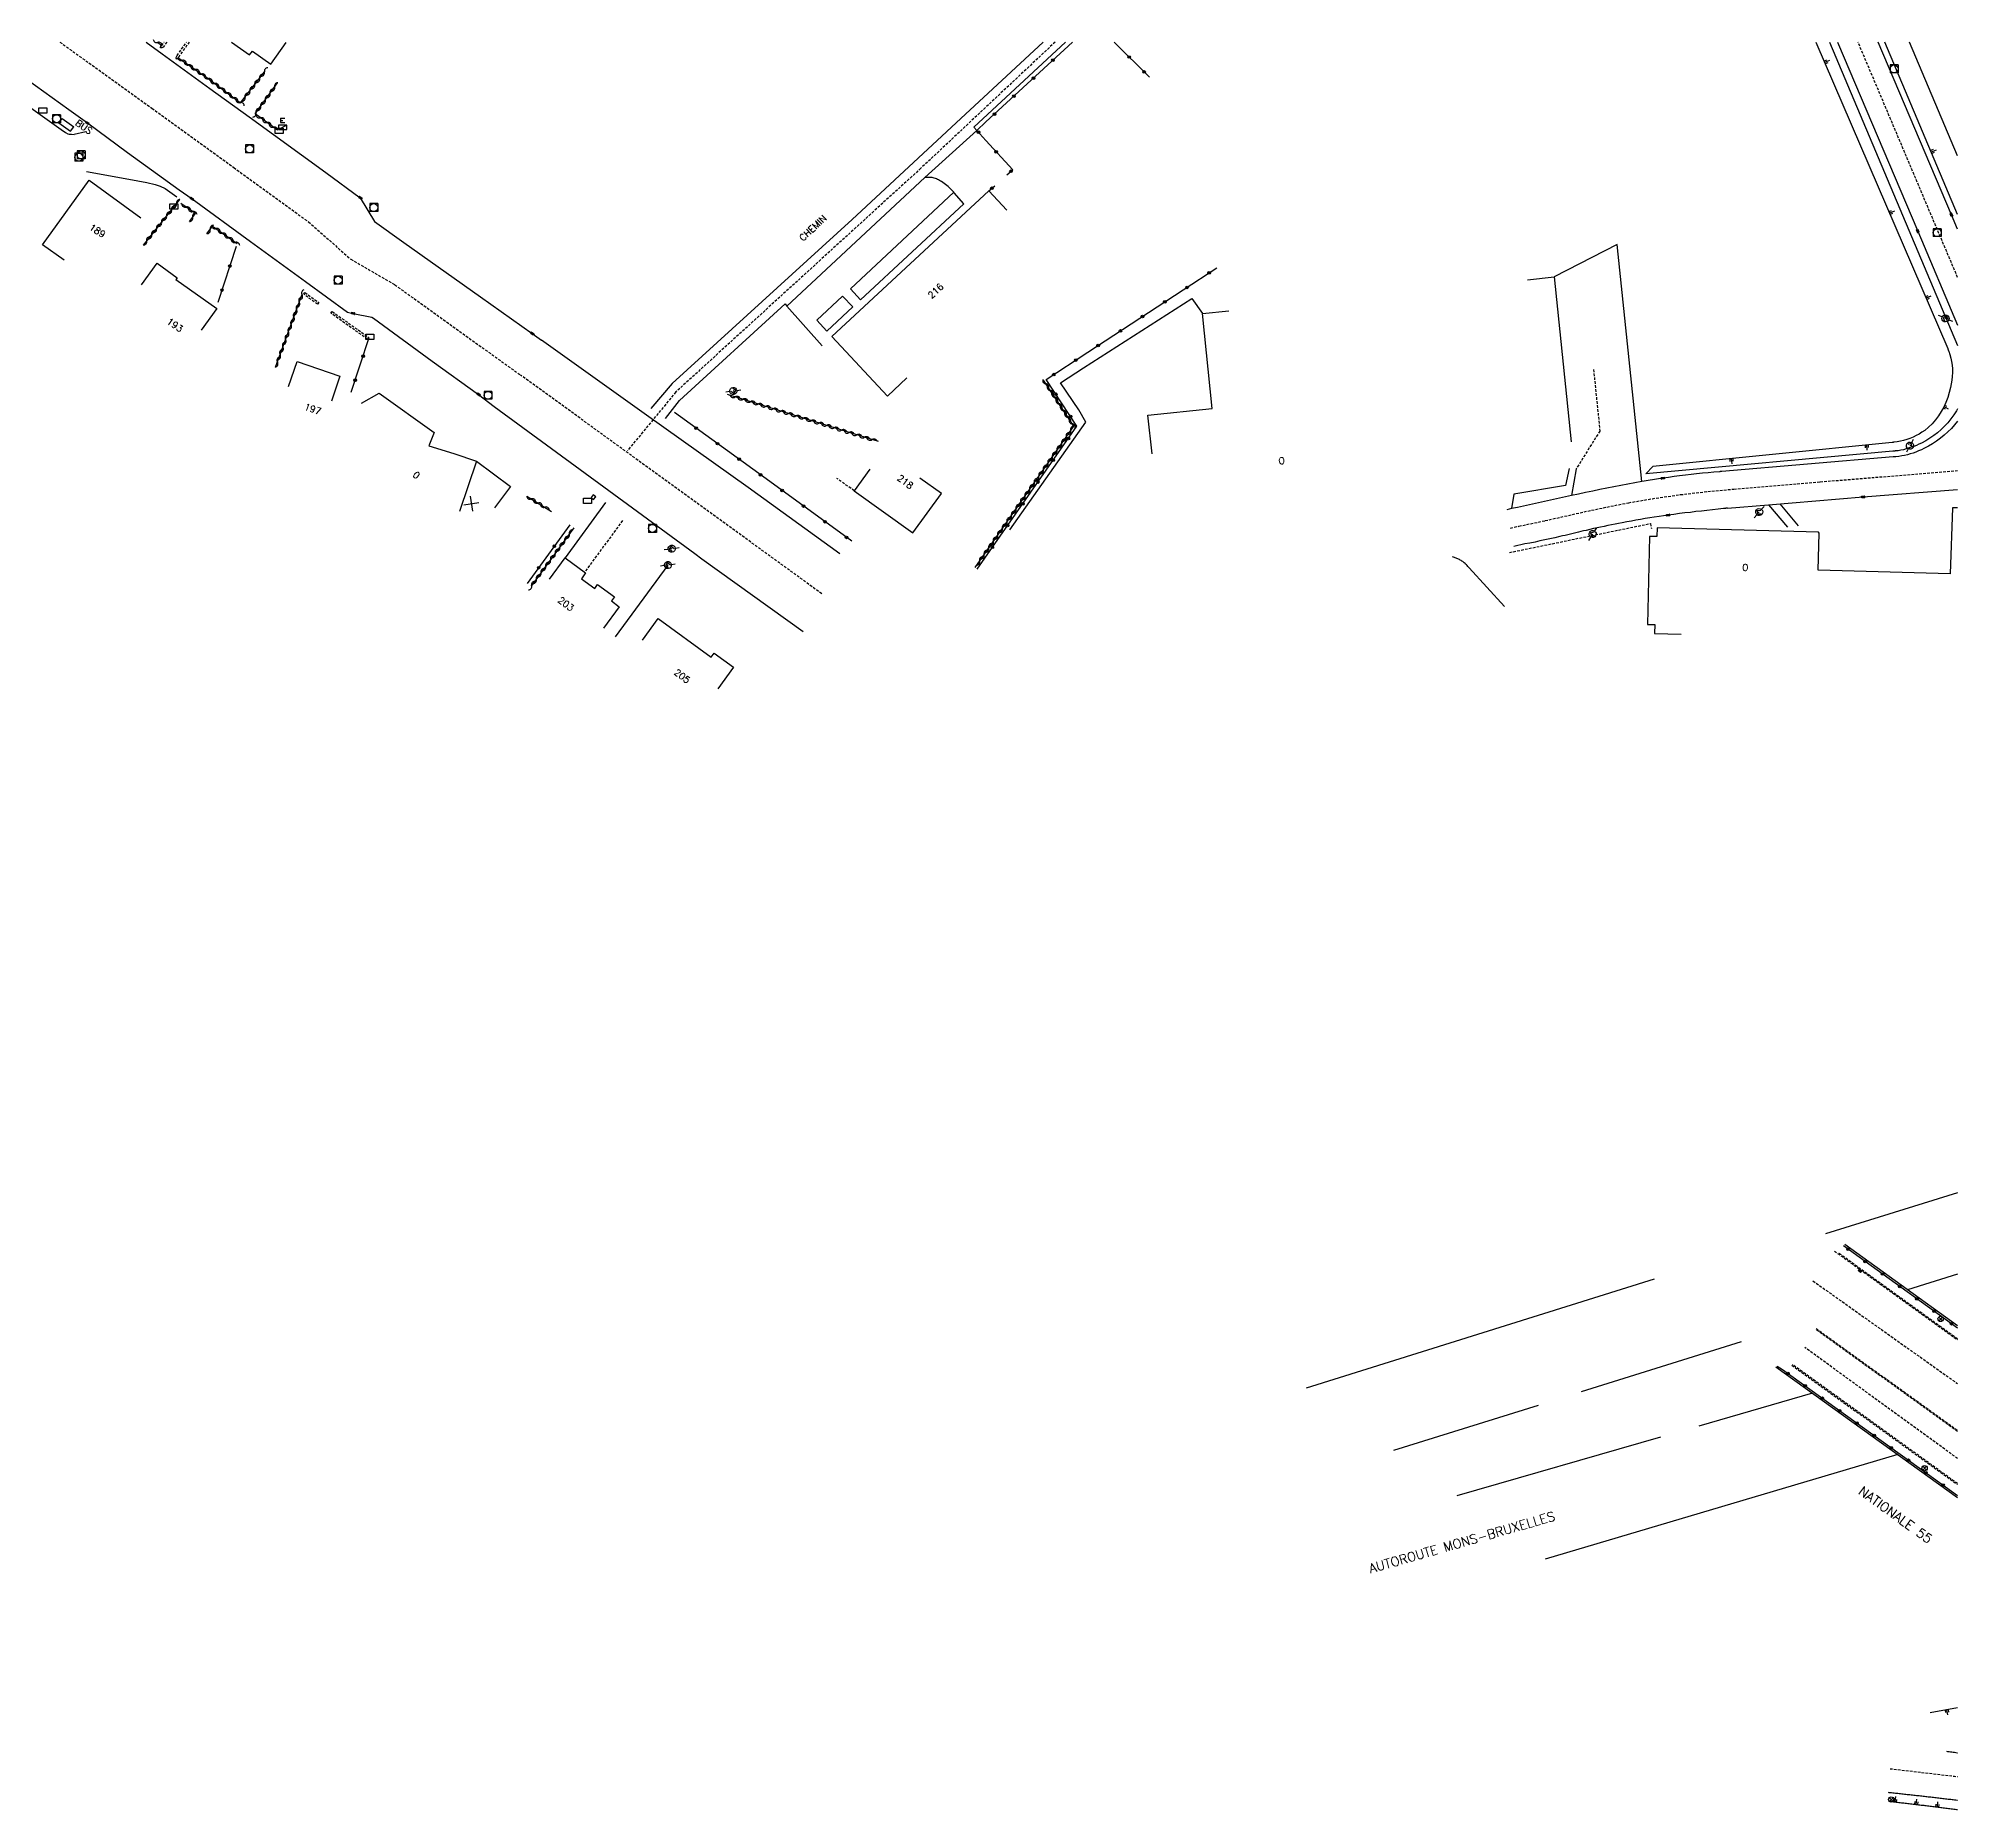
# Model space of a CAD drawing. Header units: millimetres. Extents: x 132000 to 133000, y 130999 to 132002.
# Drawn here: x 132638.6 to 133000, y 131667.2 to 132000.7 of the extents above; entities that cross this region are included whole.
import ezdxf
from ezdxf.enums import TextEntityAlignment as Align

# ---------------------------------------------------------------- set-up
doc = ezdxf.new("R2010")
doc.units = ezdxf.units.MM
doc.linetypes.add('DASHED', pattern=[0.75, 0.5, -0.25])
doc.layers.get('0').update_dxf_attribs({"linetype": 'CONTINUOUS'})
for name, color, linetype in [('W0001', 6, 'DASHED'), ('W0008', 7, 'CONTINUOUS'), ('W0100', 7, 'CONTINUOUS'), ('W0112', 1, 'DASHED'), ('W0120', 7, 'CONTINUOUS'), ('W0211', 2, 'CONTINUOUS'), ('W0310', 3, 'CONTINUOUS'), ('W0322', 7, 'CONTINUOUS'), ('W0330', 7, 'CONTINUOUS'), ('W0400', 7, 'CONTINUOUS'), ('W0420', 7, 'CONTINUOUS'), ('W0430', 7, 'CONTINUOUS'), ('W0469', 7, 'CONTINUOUS'), ('W0471', 7, 'CONTINUOUS'), ('W0984', 7, 'CONTINUOUS'), ('W0989', 7, 'CONTINUOUS'), ('W0991', 7, 'CONTINUOUS'), ('W1102', 7, 'CONTINUOUS'), ('W1471', 7, 'CONTINUOUS')]:
    doc.layers.add(name, color=color, linetype=linetype)
doc.styles.get("Standard").update_dxf_attribs({"font": 'romans.shx', "width": 0.85})

# ---------------------------------------------------------------- blocks, each defined once
blk = doc.blocks.new('t322o')
at = {"color": 0, "linetype": 'Continuous'}
for radius in [0.25, 0.15]:
    blk.add_circle((0, 0), radius, dxfattribs=at)
blk = doc.blocks.new('t310o')
at = {"color": 0, "linetype": 'Continuous'}
for centre, start, end in [((-0.5, 0.38), 216.8699, 323.1304), ((0.5, -0.37), 36.8699, 143.1303)]:
    blk.add_arc(centre, 0.625, start, end, dxfattribs=at)
blk = doc.blocks.new('t211o')
at = {"color": 0, "linetype": 'Continuous'}
for p, q in [((-0.29, 0.5), (-0.29, 0)), ((0, 1), (0, 0)), ((0.29, 0.5), (0.29, 0))]:
    blk.add_line(p, q, dxfattribs=at)
blk = doc.blocks.new('T420')
for p, q in [((0.75, 0.75), (-0.75, 0.75)), ((-0.75, 0.75), (-0.75, -0.75)), ((0.75, 0.75), (0.75, -0.75)), ((0.75, -0.75), (-0.75, -0.75))]:
    blk.add_line(p, q)
blk.add_ellipse((0, 0), major_axis=(-0.53, 0.53), ratio=1, start_param=3.926991, end_param=10.210176)
blk = doc.blocks.new('T400')
for p, q in [((-0.15, 0.3), (0.15, 0.3)), ((-0.15, -0.25), (-0.15, 0.3)), ((-0.15, 0.15), (0.15, 0.15)), ((-0.15, 0), (0.15, 0)), ((0.15, 0.3), (0.15, -0.25)), ((-0.15, -0.15), (0.15, -0.15)), ((-0.15, -0.25), (-0.15, -0.3)), ((-0.15, -0.3), (0.15, -0.3)), ((0.15, -0.3), (0.15, -0.25))]:
    blk.add_line(p, q)
blk = doc.blocks.new('T471')
for p, q in [((-0.333334, 0.333334), (-0.333334, -0.333334)), ((-0.333334, 0.333334), (0.333334, 0.333334)), ((-0.333334, 0), (0, 0)), ((0.500001, 0.500001), (1.000002, 1.000002)), ((-0.500001, -0.500001), (-1.000002, -1.000002)), ((-0.333334, -0.333334), (0.333334, -0.333334))]:
    blk.add_line(p, q)
blk.add_ellipse((0, 0), major_axis=(0.471405, 0.471405), ratio=1, start_param=5.4977871438, end_param=11.780972451)
blk = doc.blocks.new('T1471')
at = {"color": 0, "linetype": 'Continuous', "flags": 128}
blk.add_lwpolyline([(-0.75, -0.5), (-0.75, 0.5), (0.75, 0.5), (0.75, -0.5), (-0.75, -0.5)], dxfattribs=at)
blk = doc.blocks.new('T430')
at = {"flags": 128}
for points in [[(0.8, 0.8), (-0.8, 0.8)], [(-0.8, 0.8), (-0.8, 0)], [(0.8, 0.8), (-0.8, 0)], [(-0.8, 0), (0.8, 0)], [(-0.4, 2.1), (0.4, 2.1)], [(-0.4, 2.1), (-0.4, 1.3)], [(-0.4, 1.7), (0, 1.7)], [(-0.4, 1.3), (0.4, 1.3)], [(0.8, 0), (0.8, 0.8)]]:
    blk.add_lwpolyline(points, dxfattribs=at)
blk = doc.blocks.new('t991o')
at = {"color": 0, "linetype": 'Continuous'}
for p, q in [((-1, 1), (1, -1)), ((-1, -1), (1, 1))]:
    blk.add_line(p, q, dxfattribs=at)
blk = doc.blocks.new('T469')
at = {"color": 0, "linetype": 'Continuous', "flags": 128}
for points in [[(-0.35, 0.35), (0.35, -0.35)], [(-0.35, -0.35), (0.35, 0.35)]]:
    blk.add_lwpolyline(points, dxfattribs=at)
at = {"color": 0, "linetype": 'Continuous'}
blk.add_circle((0, 0), 0.5, dxfattribs=at)

msp = doc.modelspace()

# ---------------------------------------------------------------- linework, layer by layer
at = {"layer": 'W0001'}
for points in [[(132642.64, 132000), (132659.97, 131987.54), (132675.38, 131976.38), (132689.46, 131966.15), (132697.42, 131959.1), (132705.7, 131954.31), (132729.4, 131937.29)], [(132830.06, 132000), (132804.78, 131976.24), (132758.63, 131934.11), (132749.52, 131923.05)], [(133000, 131955.69), (132981.24, 132000)], [(132786.11, 131896.13), (132729.4, 131937.29)], [(132915.78, 131908.47), (132917.38, 131908.84), (132922.33, 131909.89), (132930.35, 131911.69), (132933.95, 131912.45), (132938.06, 131913.25), (132942.52, 131914.02), (132947.8, 131914.78), (132952.25, 131915.3), (132957.86, 131915.83), (132974.1, 131917.19), (133000, 131919.3)]]:
    msp.add_lwpolyline(points, dxfattribs=at)
at = {"layer": 'W0001', "flags": 128}
for points in [[(132972.76, 131766.73), (133000, 131747.39)], [(133000, 131733.27), (132971.21, 131754.21)], [(132987.27, 131674.88), (132999.42, 131673.46), (133000, 131673.38)]]:
    msp.add_lwpolyline(points, dxfattribs=at)
at = {"layer": 'W0008'}
for points in [[(132626.76, 132000), (132627.39, 131999.54), (132636.45, 131992.96), (132644.31, 131987.3), (132647.83, 131984.77), (132655.38, 131979.23), (132661.02, 131975.15), (132665.13, 131972.19), (132667.53, 131970.47), (132678.56, 131962.45), (132688.91, 131954.91), (132696.83, 131949.17), (132697.87, 131948.92), (132701.4, 131948.17), (132701.67, 131948), (132712.76, 131939.93), (132721.5, 131933.64), (132724.44, 131931.38)], [(132658.86, 132000), (132661.88, 131997.79), (132670.88, 131991.23), (132678.26, 131985.9), (132692.71, 131975.43), (132699.21, 131970.68), (132701.91, 131966.19), (132707.4, 131962.27), (132721.86, 131952.02), (132731.6, 131945.13), (132733.33, 131943.86)], [(132827.83, 132000), (132812.27, 131985.58), (132791.81, 131966.59), (132757.95, 131935.74), (132753.95, 131931.03)], [(132831.99, 132000), (132814.72, 131983.99), (132815.3, 131983.38), (132805.5, 131974.5)], [(132977.41, 132000), (132992.49, 131964.41), (133000, 131946.69)], [(133000, 131964.74), (132998.83, 131967.49), (132985.06, 132000)], [(133000, 131978.58), (132990.94, 132000)], [(132628.75, 131996.68), (132629.08, 131994.19), (132629.21, 131993.78), (132629.42, 131993.43), (132629.66, 131993.17), (132629.85, 131992.96), (132637.16, 131987.6), (132642.89, 131983.56), (132643.71, 131982.98), (132644.13, 131982.73), (132644.4, 131982.65), (132644.86, 131982.63), (132645.3, 131982.62)], [(132647.61, 131983.18), (132647.55, 131983.07), (132645.3, 131982.62)], [(132647.68, 131975.6), (132655.63, 131974.17), (132658.99, 131973.55), (132660.6, 131973.15), (132661.55, 131972.85), (132662.47, 131972.43), (132664.69, 131970.88)], [(132810.97, 131971.74), (132791.52, 131953.56), (132793.42, 131951.49), (132812.89, 131969.56), (132811.06, 131971.63), (132811.05, 131971.64), (132811.05, 131971.66), (132811.03, 131971.66), (132811.03, 131971.67), (132811.02, 131971.69), (132811, 131971.69), (132811, 131971.7), (132810.99, 131971.72), (132810.99, 131971.72), (132810.97, 131971.74), (132810.77, 131971.95), (132810.56, 131972.17), (132810.35, 131972.39), (132810.13, 131972.61), (132809.89, 131972.81), (132809.66, 131973), (132809.42, 131973.19), (132809.19, 131973.38), (132808.94, 131973.55), (132808.67, 131973.72), (132808.49, 131973.83), (132808.3, 131973.94), (132808.1, 131974.05), (132807.91, 131974.14), (132807.7, 131974.22), (132807.5, 131974.3), (132807.28, 131974.38), (132807.08, 131974.42), (132806.88, 131974.47), (132806.66, 131974.5), (132806.55, 131974.52), (132806.42, 131974.52), (132806.31, 131974.52), (132806.2, 131974.53), (132806.08, 131974.53), (132805.97, 131974.52), (132805.85, 131974.52), (132805.74, 131974.52), (132805.61, 131974.5), (132805.5, 131974.5), (132805.5, 131974.5), (132779.55, 131950.3), (132786.17, 131942.81)], [(132940.56, 131917.24), (132935.89, 131961.86), (132924, 131955.77)], [(132756.66, 131929.13), (132759.3, 131932.49), (132779.22, 131950.74), (132779.55, 131950.3), (132779.55, 131950.3)], [(132791.94, 131950.14), (132787.05, 131945.59), (132785.17, 131947.63), (132790, 131952.13), (132791.94, 131950.14)], [(132821.53, 131908.14), (132835.85, 131928.44), (132834.5, 131930.78), (132834.5, 131930.78), (132831.08, 131935.86), (132835.42, 131938.64), (132835.42, 131938.64), (132855.81, 131951.72), (132857.8, 131948.91)], [(132789.53, 131903.66), (132772.24, 131916.14), (132753.13, 131929.77), (132733.33, 131943.86)], [(132724.44, 131931.38), (132762.19, 131903.67), (132763.55, 131902.72), (132782.6, 131888.99)], [(133000, 131928.61), (132999.44, 131927.91), (132998.83, 131927.22), (132998.17, 131926.58), (132997.49, 131925.95), (132996.78, 131925.39), (132996.05, 131924.84), (132995.28, 131924.34), (132994.49, 131923.88), (132993.67, 131923.45), (132993.17, 131923.22), (132992.66, 131923), (132992.14, 131922.8), (132991.61, 131922.61), (132991.08, 131922.45), (132990.55, 131922.3), (132990.02, 131922.17), (132989.47, 131922.06), (132988.92, 131921.97), (132988.38, 131921.91), (132988.38, 131921.91), (132988.31, 131921.91), (132988.27, 131921.91), (132988.22, 131921.89), (132988.17, 131921.89), (132988.13, 131921.89), (132988.08, 131921.89), (132988.02, 131921.88), (132987.97, 131921.88), (132987.92, 131921.88), (132987.88, 131921.88), (132955.61, 131919.13)], [(132955.61, 131919.13), (132955.61, 131919.13), (132955.56, 131919.13), (132955.52, 131919.13), (132955.47, 131919.13), (132955.42, 131919.11), (132955.38, 131919.11), (132955.33, 131919.11), (132955.28, 131919.11), (132955.24, 131919.09), (132955.19, 131919.09), (132955.16, 131919.09), (132954.08, 131919), (132953, 131918.91), (132951.94, 131918.8), (132950.86, 131918.69), (132949.8, 131918.56), (132948.74, 131918.45), (132947.66, 131918.31), (132946.6, 131918.17), (132945.53, 131918.03), (132944.47, 131917.88), (132944.08, 131917.81), (132943.69, 131917.75), (132943.3, 131917.69), (132942.91, 131917.63), (132942.52, 131917.56), (132942.13, 131917.5), (132941.74, 131917.44), (132941.35, 131917.36), (132940.95, 131917.3), (132940.56, 131917.24), (132940.56, 131917.24), (132939.24, 131917), (132937.91, 131916.75), (132936.58, 131916.5), (132935.25, 131916.24), (132933.92, 131915.99), (132932.61, 131915.72), (132931.28, 131915.44), (132929.95, 131915.16), (132928.64, 131914.88), (132927.31, 131914.59), (132927.31, 131914.59), (132926.19, 131914.36), (132925.05, 131914.11), (132923.92, 131913.86), (132922.8, 131913.61), (132921.67, 131913.36), (132920.53, 131913.11), (132919.41, 131912.88), (132918.27, 131912.63), (132917.14, 131912.39), (132916.02, 131912.16), (132915.14, 131911.94)], [(132928.16, 131919.61), (132927.31, 131914.59)], [(132956.66, 131912.25), (132964.42, 131912.86), (132982.24, 131914.34), (133000, 131915.78)], [(132745.36, 131913.28), (132737.77, 131902.91)], [(132956.66, 131912.25), (132956.6, 131912.24), (132956.52, 131912.24), (132956.44, 131912.22), (132956.36, 131912.22), (132956.3, 131912.2), (132956.22, 131912.2), (132956.14, 131912.19), (132956.06, 131912.17), (132956, 131912.17), (132955.92, 131912.16), (132955.92, 131912.16), (132954.88, 131912.05), (132953.85, 131911.92), (132952.8, 131911.81), (132951.75, 131911.69), (132950.72, 131911.58), (132949.67, 131911.45), (132948.63, 131911.33), (132947.6, 131911.2), (132946.55, 131911.06), (132945.5, 131910.92), (132945.5, 131910.92), (132944.64, 131910.8), (132943.77, 131910.67), (132942.89, 131910.55), (132942.03, 131910.41), (132941.16, 131910.27), (132940.3, 131910.11), (132939.42, 131909.97), (132938.56, 131909.81), (132937.7, 131909.66), (132936.83, 131909.49), (132936.83, 131909.49), (132936.16, 131909.36), (132935.49, 131909.22), (132934.8, 131909.09), (132934.13, 131908.95), (132933.45, 131908.81), (132932.77, 131908.67), (132932.1, 131908.52), (132931.42, 131908.38), (132930.75, 131908.22), (132930.08, 131908.06), (132930.08, 131908.06), (132929.58, 131907.95), (132929.08, 131907.83), (132928.58, 131907.7), (132928.1, 131907.59), (132927.6, 131907.47), (132927.1, 131907.36), (132926.6, 131907.24), (132926.11, 131907.11), (132925.61, 131907), (132925.11, 131906.89), (132925.11, 131906.89), (132924.17, 131906.67), (132923.24, 131906.47), (132922.3, 131906.27), (132921.36, 131906.06), (132920.42, 131905.86), (132919.47, 131905.67), (132918.53, 131905.49), (132918.53, 131905.49), (132916.41, 131905)], [(132964.42, 131912.86), (132967.94, 131908.66)], [(132970.06, 131908.89), (132966.6, 131913.05)], [(132914.67, 131893.7), (132908.05, 131900.97), (132908.03, 131900.99), (132908.02, 131901), (132908, 131901.02), (132907.99, 131901.05), (132907.97, 131901.06), (132907.95, 131901.08), (132907.94, 131901.09), (132907.92, 131901.11), (132907.91, 131901.13), (132907.89, 131901.14), (132907.77, 131901.28), (132907.64, 131901.42), (132907.5, 131901.55), (132907.36, 131901.69), (132907.24, 131901.81), (132907.1, 131901.94), (132906.94, 131902.06), (132906.8, 131902.17), (132906.64, 131902.28), (132906.49, 131902.39), (132906.33, 131902.47), (132906.19, 131902.55), (132906.03, 131902.63), (132905.88, 131902.7), (132905.72, 131902.78), (132905.56, 131902.84), (132905.39, 131902.91), (132905.24, 131902.97), (132905.06, 131903.03), (132904.91, 131903.08)], [(133000, 131783.34), (132975.1, 131775.58)], [(132942.86, 131767.03), (132877.35, 131746.55)], [(133000, 131767.97), (132990.56, 131765.02)], [(132959.27, 131755.23), (132929.13, 131745.81)], [(132972.69, 131745.58), (132951.27, 131739.4)], [(132920.99, 131743.27), (132893.8, 131734.77)], [(132944.08, 131737.32), (132905.69, 131726.23)], [(132988.77, 131734.02), (132922.31, 131714.31)]]:
    msp.add_lwpolyline(points, dxfattribs=at)
at = {"layer": 'W0008', "flags": 128}
for points in [[(132942.86, 131767.03), (132942.86, 131767.03)], [(133000, 131677.82), (132999.89, 131677.83), (132999.64, 131677.87), (132999.39, 131677.9), (132999.14, 131677.93), (132998.9, 131677.96), (132998.65, 131678), (132998.4, 131678.03), (132998.15, 131678.06), (132997.94, 131678.09)], [(132986.91, 131670.43), (132987.03, 131670.42), (132987.28, 131670.39), (132987.53, 131670.37), (132987.78, 131670.34), (132988.03, 131670.32), (132988.28, 131670.29), (132988.52, 131670.26), (132988.77, 131670.24), (132989.02, 131670.21), (132989.27, 131670.19), (132989.52, 131670.16), (132989.77, 131670.13), (132990.01, 131670.11), (132990.26, 131670.08), (132990.51, 131670.05), (132990.76, 131670.03), (132991.01, 131670), (132991.26, 131669.97), (132991.5, 131669.95), (132991.75, 131669.92), (132992, 131669.89), (132992.25, 131669.86), (132992.5, 131669.84), (132992.75, 131669.81), (132992.99, 131669.78), (132993.24, 131669.75), (132993.49, 131669.73), (132993.74, 131669.7), (132993.99, 131669.67), (132994.23, 131669.64), (132994.48, 131669.61), (132994.73, 131669.58), (132994.98, 131669.56), (132995.23, 131669.53), (132995.47, 131669.5), (132995.72, 131669.47), (132995.97, 131669.44), (132996.22, 131669.41), (132996.47, 131669.38), (132996.71, 131669.35), (132996.96, 131669.32), (132997.21, 131669.29), (132997.46, 131669.26), (132997.71, 131669.23), (132997.95, 131669.2), (132998.2, 131669.17), (132998.45, 131669.14), (132998.7, 131669.11), (132998.95, 131669.08), (132999.19, 131669.05), (132999.44, 131669.02), (132999.69, 131668.99), (132999.94, 131668.96), (133000, 131668.95)]]:
    msp.add_lwpolyline(points, dxfattribs=at)
at = {"layer": 'W0100'}
for p, q in [((132642.44, 131984.77), (132644.63, 131983.21)), ((132644.63, 131983.21), (132645.26, 131984.05))]:
    msp.add_line(p, q, dxfattribs=at)
for points in [[(132674.98, 132000), (132678.35, 131997.6), (132678.92, 131998.27), (132682.35, 131995.83), (132685.25, 131999.9)], [(132642.44, 131984.77), (132643.06, 131985.61), (132645.26, 131984.05)], [(132643.45, 131958.92), (132639.39, 131961.84), (132648.15, 131974.02), (132657.91, 131966.93)], [(132802.14, 131936.75), (132798.5, 131933.33), (132787.99, 131944.53), (132817.56, 131972), (132820.97, 131968.34)], [(132658.02, 131954.31), (132660.95, 131958.36), (132664.72, 131955.63), (132664.5, 131955.3), (132672.17, 131949.84), (132669.27, 131945.77)], [(132919.03, 131955.25), (132924, 131955.77), (132927.24, 131924.74)], [(132848.35, 131922.47), (132847.52, 131929.77), (132859.63, 131931.03), (132857.8, 131948.91), (132862.78, 131949.42)], [(132685.71, 131935.13), (132687.33, 131939.86), (132695.38, 131937.12), (132693.77, 131932.38)], [(132699.42, 131932.01), (132702.76, 131933.91), (132713.11, 131926.5), (132712.1, 131923.97), (132716.83, 131922.52), (132721.1, 131921.08), (132727.49, 131916.31), (132724.5, 131912.3)], [(132795.16, 131919.56), (132792.24, 131915.5), (132803.24, 131907.56), (132808.63, 131914.97), (132804.6, 131917.91)], [(132743.08, 131914.75), (132742.66, 131914.24), (132743.11, 131913.86), (132743.55, 131914.36), (132743.08, 131914.75)], [(133000, 131912.27), (132999.02, 131912.28), (132998.6, 131899.88), (132973.75, 131900.56), (132973.91, 131907.55), (132973.81, 131907.7), (132943.41, 131908.53), (132943.38, 131906.88), (132941.95, 131906.91), (132941.58, 131890.33), (132942.99, 131890.3), (132942.95, 131888.63), (132947.95, 131888.52)], [(132734.83, 131898.86), (132737.78, 131902.89), (132741.64, 131900.06), (132740.85, 131898.94), (132743.35, 131897.11), (132743.91, 131897.88), (132747.08, 131895.55), (132746.5, 131894.77), (132747.99, 131893.67), (132745.03, 131889.64)], [(132752.36, 131887.41), (132755.3, 131891.45), (132765.3, 131884.19), (132765.85, 131884.94), (132769.5, 131882.28), (132766.56, 131878.23)]]:
    msp.add_lwpolyline(points, dxfattribs=at)
at = {"layer": 'W0112'}
for p, q in [((132661.82, 131998.9), (132661.6, 131998.93)), ((132664.7, 131997.46), (132666.51, 132000)), ((132688.79, 131952.85), (132691.39, 131950.95)), ((132691.39, 131950.95), (132691.16, 131950.62)), ((132693.92, 131949.26), (132700.81, 131944.37)), ((132700.81, 131944.37), (132700.58, 131944.05))]:
    msp.add_line(p, q, dxfattribs=at)
for points in [[(132661.6, 131998.93), (132661.67, 131999.33), (132661.79, 131999.31), (132661.76, 131999.3), (132661.81, 131999.34)], [(132661.81, 131999.34), (132662.26, 132000)], [(132662.75, 132000), (132662.11, 131999.07), (132661.96, 131998.95), (132661.82, 131998.9)], [(132664.68, 131996.8), (132664.56, 131996.94), (132664.56, 131997.08), (132664.7, 131997.46)], [(132667, 132000), (132665.05, 131997.28), (132664.96, 131997.02), (132664.96, 131997.09)], [(132664.96, 131997.09), (132664.98, 131997.06), (132664.68, 131996.8)], [(132691.16, 131950.62), (132688.55, 131952.53), (132688.79, 131952.85)], [(132700.58, 131944.05), (132693.69, 131948.93), (132693.92, 131949.26)], [(132931.45, 131938.36), (132932.63, 131926.75), (132928.16, 131919.61)], [(132792.24, 131915.5), (132788.95, 131917.84)], [(132748.58, 131909.89), (132741.47, 131900.19)], [(132915.6, 131903.89), (132942.14, 131909.34), (132942.38, 131908.39)]]:
    msp.add_lwpolyline(points, dxfattribs=at)
at = {"layer": 'W0112', "flags": 128}
for points in [[(132976.8, 131772.35), (132981.72, 131768.81), (133000, 131755.63)], [(133000, 131755.78), (132981.79, 131768.9), (132977.51, 131772.07)], [(133000, 131738.36), (132973.25, 131757.64)], [(132973.34, 131757.78), (133000, 131738.57)], [(133000, 131728.57), (132995.67, 131731.69), (132968.88, 131750.97)]]:
    msp.add_lwpolyline(points, dxfattribs=at)
msp.add_lwpolyline([(132968.79, 131750.85), (132995.58, 131731.56, 0.000166), (132995.58, 131731.56), (133000, 131728.38)], format="xyb", dxfattribs=at)
at = {"layer": 'W0120', "flags": 128}
for points in [[(133000, 131758.28), (132978.74, 131773.56)], [(132965.74, 131750.56), (133000, 131725.93)]]:
    msp.add_lwpolyline(points, dxfattribs=at)
at = {"layer": 'W0211'}
for points in [[(132973.31, 132000), (132998.13, 131942.28), (132998.14, 131942.24), (132998.16, 131942.19), (132998.19, 131942.14), (132998.2, 131942.09), (132998.22, 131942.05), (132998.25, 131942), (132998.27, 131941.95), (132998.28, 131941.91), (132998.31, 131941.86), (132998.33, 131941.8), (132998.33, 131941.8), (132998.56, 131941.16), (132998.75, 131940.5), (132998.88, 131939.83), (132998.97, 131939.14), (132999.02, 131938.44), (132999.02, 131937.75), (132998.97, 131937.05), (132998.91, 131936.33), (132998.8, 131935.63), (132998.66, 131934.94), (132998.42, 131933.99), (132998.13, 131933.05), (132997.78, 131932.14), (132997.38, 131931.27), (132996.92, 131930.42), (132996.41, 131929.61), (132995.83, 131928.84), (132995.22, 131928.14), (132994.53, 131927.47), (132993.8, 131926.88), (132993.28, 131926.52), (132992.75, 131926.19), (132992.19, 131925.89), (132991.63, 131925.61), (132991.03, 131925.38), (132990.44, 131925.17), (132989.83, 131924.99), (132989.22, 131924.84), (132988.6, 131924.72), (132987.97, 131924.64), (132987.97, 131924.64), (132987.94, 131924.64), (132987.91, 131924.63), (132987.88, 131924.63), (132987.85, 131924.63), (132987.81, 131924.63), (132987.78, 131924.63), (132987.75, 131924.61), (132987.72, 131924.61), (132987.69, 131924.61), (132987.66, 131924.61), (132987.66, 131924.61), (132942.58, 131920.06), (132941.31, 131918.7)], [(132975.89, 132000), (133000, 131942.89)], [(133000, 131967.53), (132986.28, 132000)], [(133000, 131930.91), (132999.81, 131930.58), (132999.3, 131929.78), (132998.75, 131929.03), (132998.17, 131928.33), (132997.55, 131927.66), (132996.89, 131927.03), (132996.22, 131926.44), (132995.5, 131925.89), (132994.75, 131925.39), (132993.99, 131924.92), (132993.19, 131924.5), (132992.72, 131924.27), (132992.25, 131924.06), (132991.77, 131923.86), (132991.28, 131923.69), (132990.78, 131923.52), (132990.3, 131923.38), (132989.78, 131923.25), (132989.28, 131923.14), (132988.78, 131923.06), (132988.27, 131923), (132988.27, 131923), (132988.22, 131922.99), (132988.17, 131922.99), (132988.13, 131922.99), (132988.08, 131922.97), (132988.03, 131922.97), (132987.99, 131922.97), (132987.94, 131922.97), (132987.91, 131922.95), (132987.86, 131922.95), (132987.81, 131922.95), (132941.31, 131918.7)], [(132926.88, 131919.69), (132926.17, 131916.53), (132916.45, 131914.89), (132916.02, 131912.16)]]:
    msp.add_lwpolyline(points, dxfattribs=at)
at = {"layer": 'W0211', "flags": 128}
for points in [[(133000, 131686.35), (132994.84, 131685.41)], [(132987.18, 131668.74), (132987.43, 131668.71), (132987.68, 131668.69), (132987.92, 131668.66), (132988.17, 131668.63), (132988.42, 131668.6), (132988.66, 131668.57), (132988.91, 131668.54), (132989.16, 131668.51), (132989.41, 131668.48), (132989.65, 131668.46), (132989.9, 131668.43), (132990.15, 131668.4), (132990.39, 131668.37), (132990.64, 131668.34), (132990.89, 131668.31), (132991.14, 131668.28), (132991.38, 131668.25), (132991.63, 131668.22), (132991.88, 131668.19), (132992.12, 131668.16), (132992.37, 131668.13), (132992.62, 131668.1), (132992.86, 131668.07), (132993.11, 131668.04), (132993.36, 131668.01), (132993.61, 131667.98), (132993.85, 131667.95), (132994.1, 131667.92), (132994.35, 131667.89), (132994.59, 131667.86), (132994.84, 131667.83), (132995.09, 131667.8), (132995.33, 131667.77), (132995.58, 131667.74), (132995.83, 131667.71), (132996.08, 131667.67), (132996.32, 131667.64), (132996.57, 131667.61), (132996.82, 131667.58), (132997.06, 131667.55), (132997.31, 131667.52), (132997.56, 131667.49), (132997.8, 131667.46), (132998.05, 131667.42), (132998.3, 131667.39), (132998.54, 131667.36), (132998.79, 131667.33), (132999.04, 131667.3), (132999.28, 131667.27), (132999.53, 131667.23), (132999.78, 131667.2), (133000, 131667.17)]]:
    msp.add_lwpolyline(points, dxfattribs=at)
at = {"layer": 'W0310'}
for p, q in [((132660.95, 132000), (132661.88, 131999.38)), ((132658.36, 131961.77), (132665.25, 131970.38)), ((132683.27, 131938.8), (132688.28, 131952.51))]:
    msp.add_line(p, q, dxfattribs=at)
for points in [[(132664.83, 131997.11), (132670.56, 131993.11), (132676.68, 131988.53), (132681.19, 131994.39)], [(132683.65, 131983.39), (132679.41, 131986.47), (132683.64, 131992.3)], [(132667.06, 131966.21), (132668.16, 131967.73), (132665.42, 131969.62)], [(132670.34, 131963.92), (132671.41, 131965.31), (132676.01, 131962.04)], [(132814.97, 131901.05), (132814.97, 131901.05), (132833.55, 131927.67), (132827.88, 131936.33)], [(132796.78, 131924.77), (132790.7, 131926.66), (132768.38, 131933.63)], [(132730.56, 131914.47), (132735.22, 131911.63)], [(132739.45, 131908.55), (132731.38, 131897.53)]]:
    msp.add_lwpolyline(points, dxfattribs=at)
at = {"layer": 'W0322'}
for p, q in [((132672.43, 131951.05), (132675.89, 131961.58)), ((132697.51, 131934.09), (132700.9, 131944.37))]:
    msp.add_line(p, q, dxfattribs=at)
for points in [[(132820.99, 131975.03), (132822.06, 131975.95), (132817.02, 131981.45), (132815.3, 131983.38), (132817.02, 131984.95), (132833.33, 132000)], [(132841.16, 132000), (132847.85, 131993.38)], [(132817.56, 131972), (132818.69, 131972.94)], [(132815.38, 131900.77), (132834.16, 131927.66), (132834.16, 131927.66), (132828.39, 131936.47), (132836.24, 131941.61), (132836.24, 131941.61), (132854.19, 131953.36), (132860.53, 131957.49)], [(132791.77, 131906), (132774.25, 131918.78), (132758.38, 131930.24)], [(132738.7, 131909.09), (132730.64, 131898.06)]]:
    msp.add_lwpolyline(points, dxfattribs=at)
at = {"layer": 'W0322', "flags": 128}
for points in [[(133000, 131757.83), (132982.59, 131770.39), (132978.54, 131773.32)], [(132966.05, 131750.69), (132967.02, 131750.02), (132994.31, 131730.41), (133000, 131726.3)]]:
    msp.add_lwpolyline(points, dxfattribs=at)
at = {"layer": 'W0330'}
msp.add_lwpolyline([(132757.13, 131901.52), (132747.22, 131888.03)], dxfattribs=at)
at = {"layer": 'W1102'}
msp.add_line((132721.1, 131921.08), (132717.91, 131911.61), dxfattribs=at)

# ---------------------------------------------------------------- block references
at = {"layer": 'W0211'}
for p, rotation in [((132974.96, 131996.16), 293.1925675114457), ((132995.04, 131979.29), 292.1269373363675), ((132987.17, 131967.78), 292.7759353326795), ((132994.05, 131951.76), 293.7305624458135), ((132997.42, 131931.35), 243.4802206319001), ((132957.43, 131921.56), 185.4034056482164), ((132982.92, 131924.13), 184.4043679756228), ((132998, 131685.98), 190.2656219653852), ((132988.17, 131668.63), 353.3671659948855), ((132992.15, 131668.16), 353.1096153227645), ((132996.12, 131667.67), 352.8520539171666)]:
    msp.add_blockref('t211o', p, dxfattribs=dict(at, rotation=rotation))
at = {"layer": 'W0310'}
for p, rotation in [((132661.06, 131999.93), 326.1367758434967), ((132665.65, 131996.54), 325.0477166800612), ((132666.88, 131995.68), 325.0477166800612), ((132668.11, 131994.82), 325.0477166800612), ((132669.34, 131993.96), 325.0477166800612), ((132670.57, 131993.1), 323.193068242181), ((132680.26, 131993.18), 52.39407433857697), ((132681.17, 131994.37), 52.39407433857697), ((132671.77, 131992.2), 323.193068242181), ((132672.97, 131991.31), 323.193068242181), ((132674.17, 131990.41), 323.193068242181), ((132675.37, 131989.51), 323.193068242181), ((132677.51, 131989.62), 52.39407433857697), ((132678.43, 131990.81), 52.39407433857697), ((132679.34, 131992), 52.39407433857697), ((132681.32, 131989.11), 54.01352561331795), ((132682.2, 131990.32), 54.01352561331795), ((132683.08, 131991.53), 54.01352561331795), ((132676.57, 131988.61), 323.193068242181), ((132679.56, 131986.68), 54.01352561331795), ((132680.41, 131985.74), 143.9975192037565), ((132680.44, 131987.89), 54.01352561331795), ((132681.63, 131984.86), 143.9975192037565), ((132682.84, 131983.98), 143.9975192037565), ((132663.68, 131968.41), 51.31664940074285), ((132664.61, 131969.58), 51.31664940074285), ((132666.42, 131968.94), 145.3112755378463), ((132667.65, 131968.08), 145.3112755378463), ((132660.86, 131964.9), 51.31664940074285), ((132661.8, 131966.07), 51.31664940074285), ((132662.74, 131967.24), 51.31664940074285), ((132667.64, 131967.02), 54.12933826962927), ((132670.95, 131964.71), 52.1451172320057), ((132672.02, 131964.88), 324.582848086334), ((132673.24, 131964.01), 324.582848086334), ((132658.99, 131962.56), 51.31664940074285), ((132659.93, 131963.73), 51.31664940074285), ((132674.46, 131963.14), 324.582848086334), ((132675.69, 131962.27), 324.582848086334), ((132687.22, 131949.61), 69.91367906177983), ((132687.73, 131951.01), 69.91367906177983), ((132688.25, 131952.42), 69.91367906177983), ((132686.18, 131946.79), 69.91367906177983), ((132686.7, 131948.2), 69.91367906177983), ((132684.64, 131942.56), 69.91367906177983), ((132685.15, 131943.97), 69.91367906177983), ((132685.67, 131945.38), 69.91367906177983), ((132683.61, 131939.74), 69.91367906177983), ((132684.12, 131941.15), 69.91367906177983), ((132828.32, 131935.65), 123.2340106025229), ((132769.81, 131933.18), 162.666696228315), ((132771.24, 131932.73), 162.666696228315), ((132772.67, 131932.29), 162.666696228315), ((132774.1, 131931.84), 162.666696228315), ((132829.15, 131934.39), 123.2340106025229), ((132829.97, 131933.14), 123.2340106025229), ((132830.79, 131931.88), 123.2340106025229), ((132775.54, 131931.39), 162.666696228315), ((132776.97, 131930.94), 162.666696228315), ((132778.4, 131930.5), 162.666696228315), ((132779.83, 131930.05), 162.666696228315), ((132781.26, 131929.6), 162.666696228315), ((132782.7, 131929.16), 162.666696228315), ((132784.13, 131928.71), 162.666696228315), ((132785.56, 131928.26), 162.666696228315), ((132831.61, 131930.63), 123.2340106025229), ((132832.43, 131929.37), 123.2340106025229), ((132833.26, 131928.12), 123.2340106025229), ((132786.99, 131927.82), 162.666696228315), ((132788.42, 131927.37), 162.666696228315), ((132789.85, 131926.92), 162.666696228315), ((132791.29, 131926.48), 162.7207744795954), ((132792.72, 131926.03), 162.7207744795954), ((132794.15, 131925.58), 162.7207744795954), ((132795.58, 131925.14), 162.7207744795954), ((132831.28, 131924.42), 55.0938590619872), ((132832.14, 131925.65), 55.0938590619872), ((132833, 131926.88), 55.0938590619872), ((132828.7, 131920.73), 55.0938590619872), ((132829.56, 131921.96), 55.0938590619872), ((132830.42, 131923.19), 55.0938590619872), ((132826.13, 131917.04), 55.0938590619872), ((132826.99, 131918.27), 55.0938590619872), ((132827.85, 131919.5), 55.0938590619872), ((132731.38, 131913.97), 328.5852694164264), ((132823.55, 131913.35), 55.0938590619872), ((132824.41, 131914.58), 55.0938590619872), ((132825.27, 131915.81), 55.0938590619872), ((132732.66, 131913.19), 328.5852694164264), ((132733.94, 131912.41), 328.5852694164264), ((132820.98, 131909.66), 55.0938590619872), ((132821.84, 131910.89), 55.0938590619872), ((132822.7, 131912.12), 55.0938590619872), ((132737.68, 131906.13), 233.7464328505253), ((132738.57, 131907.34), 233.7464328505253), ((132818.4, 131905.97), 55.0938590619872), ((132819.26, 131907.2), 55.0938590619872), ((132820.12, 131908.43), 55.0938590619872), ((132735.02, 131902.5), 233.7464328505253), ((132735.91, 131903.71), 233.7464328505253), ((132736.79, 131904.92), 233.7464328505253), ((132816.69, 131903.51), 55.0938590619872), ((132817.55, 131904.74), 55.0938590619872), ((132732.36, 131898.87), 233.7464328505253), ((132733.25, 131900.08), 233.7464328505253), ((132734.13, 131901.29), 233.7464328505253), ((132815.83, 131902.28), 55.0938590619872), ((132731.47, 131897.66), 233.7464328505253)]:
    msp.add_blockref('t310o', p, dxfattribs=dict(at, rotation=rotation))
at = {"layer": 'W0322'}
for p, rotation in [((132844, 131997.19), 315.2689922936964), ((132829.65, 131996.61), 42.68891599016728), ((132846.84, 131994.37), 315.2689922936964), ((132822.3, 131989.83), 42.68891599016728), ((132825.98, 131993.22), 42.68891599016728), ((132818.63, 131986.44), 42.68891599016728), ((132815.61, 131983.02), 131.8070085953518), ((132818.97, 131979.32), 132.5400578091389), ((132821.74, 131975.67), 40.53163974875724), ((132674.65, 131957.83), 71.83318392358844), ((132854.89, 131953.81), 33.03399356950978), ((132859.08, 131956.54), 33.03399356950978), ((132673.17, 131953.31), 71.83318392358844), ((132850.7, 131951.08), 33.20392169342561), ((132846.52, 131948.34), 33.20392169342561), ((132838.15, 131942.86), 33.20392169342561), ((132842.34, 131945.6), 33.20392169342561), ((132699.74, 131940.85), 71.73404686624491), ((132833.97, 131940.13), 33.2400110063522), ((132698.25, 131936.34), 71.73404686624491), ((132829.79, 131937.38), 33.2400110063522), ((132830.22, 131933.68), 123.1948173196221), ((132832.95, 131929.5), 123.1948173196221), ((132762.43, 131927.31), 144.1912427413595), ((132832.55, 131925.36), 55.0684989446094), ((132766.49, 131924.38), 144.1912427413595), ((132770.54, 131921.46), 144.1912427413595), ((132829.69, 131921.26), 55.0684989446094), ((132774.59, 131918.53), 144.1823067430027), ((132778.63, 131915.58), 144.1823067430027), ((132826.83, 131917.16), 55.0684989446094), ((132782.67, 131912.64), 144.1823067430027), ((132823.97, 131913.06), 55.0684989446094), ((132786.71, 131909.69), 144.1823067430027), ((132790.75, 131906.74), 144.1823067430027), ((132821.1, 131908.96), 55.0684989446094), ((132735.75, 131905.06), 233.8376215384859), ((132818.24, 131904.87), 55.0684989446094), ((132732.8, 131901.02), 233.8376215384859), ((132979.37, 131772.72), 144.2373028061601), ((132982.61, 131770.37), 144.2048858431679), ((132985.86, 131768.03), 144.2048858431679), ((132989.1, 131765.69), 144.2048858431679), ((132992.34, 131763.35), 144.2048858431679), ((132995.59, 131761.01), 144.2048858431679), ((132998.83, 131758.67), 144.2048858431679), ((132968.04, 131749.29), 324.2880976302781), ((132971.28, 131746.96), 324.2880976302781), ((132974.53, 131744.62), 324.2880976302781), ((132977.78, 131742.29), 324.2880976302781), ((132981.03, 131739.95), 324.2880976302781), ((132984.28, 131737.62), 324.2880976302781), ((132987.52, 131735.28), 324.2880976302781), ((132990.77, 131732.95), 324.2880976302781), ((132994.02, 131730.61), 324.2880976302781), ((132997.26, 131728.27), 324.1870875065893)]:
    msp.add_blockref('t322o', p, dxfattribs=dict(at, rotation=rotation))
msp.add_blockref('t322o', (132818.13, 131972.47), dxfattribs=at)
at = {"layer": 'W0400'}
for p, rotation in [((132647.83, 131984.77), 54.29974365234371), ((132667.53, 131970.47), 54.45269775390623), ((132699.21, 131970.68), 233.8761596690354), ((132992.49, 131964.41), 22.95179580664514), ((132998.83, 131967.49), 202.9517958068657), ((132697.87, 131948.92), 75.95053100585933), ((132731.6, 131945.13), 234.7347717296216), ((132721.5, 131933.64), 54.25875854492181), ((132944.47, 131917.88), 278.2496009325938), ((132982.24, 131914.34), 94.65499429775905), ((132945.51, 131910.92), 98.24960093298559), ((132981.59, 131768.62), 227.3287906497981)]:
    msp.add_blockref('T400', p, dxfattribs=dict(at, rotation=rotation))
at = {"layer": 'W0420'}
for p in [(132988.03, 131994.95), (132642.02, 131985.56), (132646.64, 131978.76), (132678.36, 131979.88), (132646.21, 131978.3), (132701.75, 131968.83), (132996.16, 131964.11), (132695.02, 131955.17), (132723.26, 131933.48), (132754.22, 131908.42)]:
    msp.add_blockref('T420', p, dxfattribs=at)
at = {"layer": 'W0430'}
msp.add_blockref('T430', (132684.6, 131983.55), dxfattribs=at)
at = {"layer": 'W0469'}
for p in [(132996.8, 131759.57), (132993.78, 131731.47), (132987.5, 131669.07)]:
    msp.add_blockref('T469', p, dxfattribs=at)
at = {"layer": 'W0471'}
for p, rotation in [((132997.72, 131947.97), 292.9846974368969), ((132769.45, 131934.3), 144.0166310460509), ((132991.03, 131924), 196.3930433770048), ((132962.64, 131911.5), 4.486992804127722), ((132931.28, 131907.36), 12.63540375237247), ((132757.85, 131904.59), 323.7266576602119), ((132757.13, 131901.52), 323.7266576606498)]:
    msp.add_blockref('T471', p, dxfattribs=dict(at, rotation=rotation))
at = {"layer": 'W0991', "rotation": 323.2632876901019}
msp.add_blockref('t991o', (132720.11, 131913.08), dxfattribs=at)
at = {"layer": 'W1471'}
for p in [(132639.44, 131987.11), (132683.91, 131983.3), (132664.12, 131969.04), (132701.01, 131944.52), (132741.99, 131913.59)]:
    msp.add_blockref('T1471', p, dxfattribs=at)

# ---------------------------------------------------------------- texts
at = {"layer": 'W0984'}
for s, rotation, p in [('BUS     ', 325.4145, (132648.94, 131982.81)), ('CHEMIN', 43, (132784.43, 131964.99))]:
    msp.add_text(s, height=1.25, rotation=rotation, dxfattribs=at).set_placement(p, align=Align.MIDDLE)
at = {"layer": 'W0989'}
for s, rotation, p in [('NATIONALE 55', 324.1246, (132988.32, 131722.67)), ('AUTOROUTE MONS-BRUXELLES', 16, (132906.67, 131717.52))]:
    msp.add_text(s, height=1.75, rotation=rotation, dxfattribs=at).set_placement(p, align=Align.MIDDLE)
at = {"layer": 'W0991'}
for s, rotation, p in [('189', 327.1996, (132649.71, 131964.47)), ('216', 43, (132807.56, 131953.15)), ('193', 325.8317, (132664.31, 131946.72)), ('197', 341.198, (132690.27, 131930.91)), ('O', 6, (132872.71, 131921.16)), ('0', 319.988, (132709.78, 131918.47)), ('218', 323, (132801.84, 131917.2)), ('O', 359, (132960.02, 131901.08)), ('203', 323, (132737.96, 131894.2)), ('205', 323, (132759.82, 131880.61))]:
    msp.add_text(s, height=1.25, rotation=rotation, dxfattribs=at).set_placement(p, align=Align.MIDDLE)

doc.saveas('drawing.dxf')
